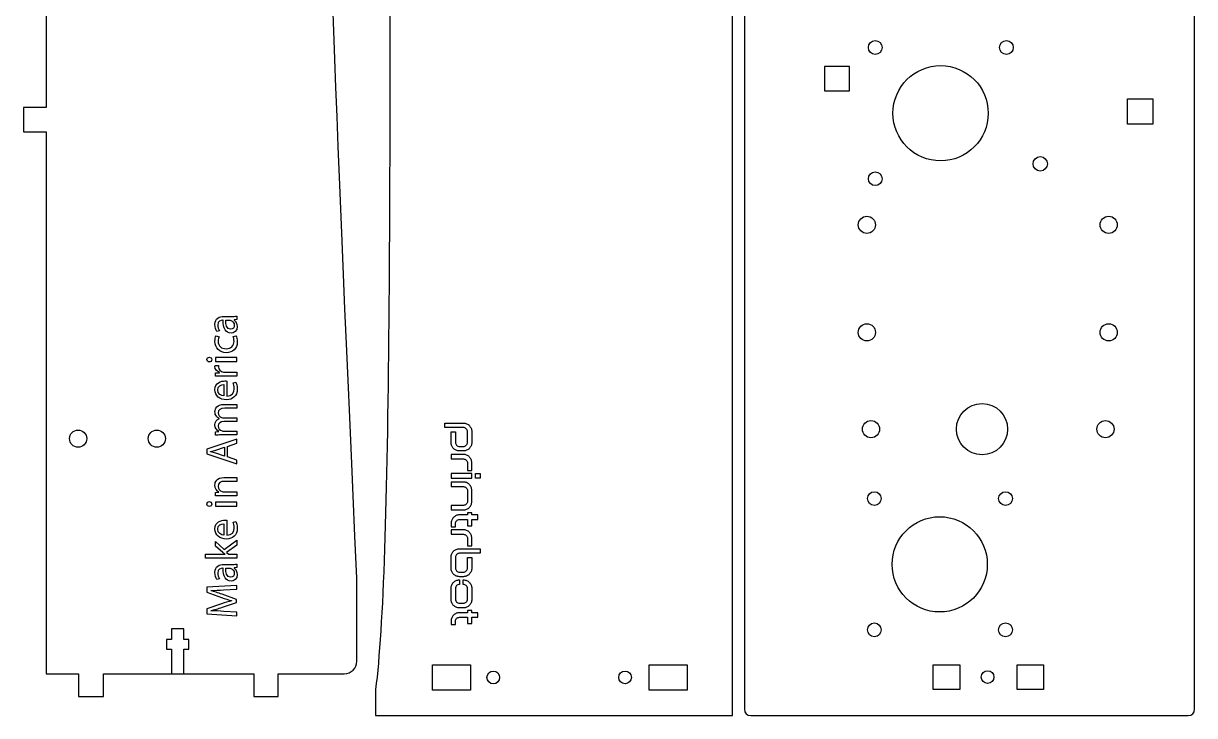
# Model space of a CAD drawing. Extents: x -130 to 662, y -187 to 471.
# Drawn here: x 68.9 to 345.7, y -44.5 to 119 of the extents above; entities that cross this region are included whole.
import ezdxf

# ---------------------------------------------------------------- set-up
doc = ezdxf.new("R2010")
doc.units = 0
doc.header["$MEASUREMENT"] = 0
doc.layers.add('LAYER_1_0_0_0', color=160, linetype='Continuous')

msp = doc.modelspace()

# ---------------------------------------------------------------- linework, layer by layer
at = {"color": 4}
for points in [[(174.87, 11.55), (174.87, 12.63), (169.98, 12.63), (169.98, 11.55)], [(176.83, 12.63), (176.83, 11.55), (175.77, 11.55), (175.77, 12.63)]]:
    msp.add_lwpolyline(points, close=True, dxfattribs=at)
for points, knots in [([(173.65, 18.14), (173.89, 18.24), (174.1, 18.38), (174.29, 18.56), (174.47, 18.74), (174.61, 18.96), (174.71, 19.2), (174.81, 19.44), (174.87, 19.69), (174.87, 19.96), (174.87, 19.96), (174.87, 22.6), (174.87, 22.6), (174.87, 22.88), (174.81, 23.13), (174.71, 23.37), (174.61, 23.61), (174.47, 23.82), (174.29, 24), (174.1, 24.18), (173.89, 24.33), (173.65, 24.43), (173.41, 24.54), (173.15, 24.59), (172.88, 24.59), (172.88, 24.59), (168.52, 24.59), (168.52, 24.59), (168.52, 24.59), (168.52, 23.51), (168.52, 23.51), (168.52, 23.51), (169.24, 23.51), (169.24, 23.51), (169.24, 23.51), (170.2, 23.51), (170.2, 23.51), (170.2, 23.51), (171.97, 23.51), (171.97, 23.51), (171.97, 23.51), (172.29, 23.51), (172.29, 23.51), (172.29, 23.51), (172.87, 23.51), (172.87, 23.51), (173, 23.51), (173.13, 23.48), (173.25, 23.43), (173.37, 23.37), (173.47, 23.3), (173.56, 23.22), (173.75, 23.04), (173.84, 22.81), (173.84, 22.53), (173.84, 22.53), (173.84, 20.04), (173.84, 20.04), (173.84, 19.77), (173.75, 19.54), (173.56, 19.35), (173.37, 19.16), (173.14, 19.06), (172.87, 19.06), (172.87, 19.06), (171.97, 19.06), (171.97, 19.06), (171.7, 19.06), (171.47, 19.16), (171.29, 19.35), (171.1, 19.54), (171.01, 19.77), (171.01, 20.04), (171.01, 20.04), (171.01, 22.53), (171.01, 22.53), (171.01, 22.53), (169.98, 22.53), (169.98, 22.53), (169.98, 22.53), (169.98, 19.96), (169.98, 19.96), (169.98, 19.69), (170.04, 19.44), (170.14, 19.2), (170.24, 18.96), (170.38, 18.74), (170.56, 18.56), (170.75, 18.38), (170.96, 18.24), (171.19, 18.14), (171.43, 18.03), (171.69, 17.98), (171.97, 17.98), (171.97, 17.98), (172.88, 17.98), (172.88, 17.98), (173.15, 17.98), (173.41, 18.03), (173.65, 18.14)], [0, 0, 0, 0, 1, 1, 1, 2, 2, 2, 3, 3, 3, 4, 4, 4, 5, 5, 5, 6, 6, 6, 7, 7, 7, 8, 8, 8, 9, 9, 9, 10, 10, 10, 11, 11, 11, 12, 12, 12, 13, 13, 13, 14, 14, 14, 15, 15, 15, 16, 16, 16, 17, 17, 17, 18, 18, 18, 19, 19, 19, 20, 20, 20, 21, 21, 21, 22, 22, 22, 23, 23, 23, 24, 24, 24, 25, 25, 25, 26, 26, 26, 27, 27, 27, 28, 28, 28, 29, 29, 29, 30, 30, 30, 31, 31, 31, 32, 32, 32, 33, 33, 33, 33]), ([(174.87, 13.39), (174.87, 13.39), (173.84, 13.39), (173.84, 13.39), (173.84, 13.39), (173.84, 15.12), (173.84, 15.12), (173.84, 15.39), (173.75, 15.62), (173.56, 15.81), (173.47, 15.9), (173.37, 15.97), (173.25, 16.02), (173.13, 16.07), (173.01, 16.1), (172.88, 16.1), (172.88, 16.1), (169.98, 16.1), (169.98, 16.1), (169.98, 16.1), (169.98, 17.18), (169.98, 17.18), (169.98, 17.18), (172.88, 17.18), (172.88, 17.18), (173.16, 17.18), (173.41, 17.13), (173.65, 17.02), (173.89, 16.92), (174.1, 16.78), (174.29, 16.6), (174.47, 16.42), (174.61, 16.21), (174.71, 15.97), (174.81, 15.73), (174.87, 15.47), (174.87, 15.19), (174.87, 15.19), (174.87, 13.39), (174.87, 13.39)], [0, 0, 0, 0, 1, 1, 1, 2, 2, 2, 3, 3, 3, 4, 4, 4, 5, 5, 5, 6, 6, 6, 7, 7, 7, 8, 8, 8, 9, 9, 9, 10, 10, 10, 11, 11, 11, 12, 12, 12, 13, 13, 13, 13]), ([(169.98, 5.13), (169.98, 5.13), (172.88, 5.13), (172.88, 5.13), (173.15, 5.13), (173.38, 5.23), (173.57, 5.42), (173.66, 5.51), (173.72, 5.61), (173.78, 5.73), (173.83, 5.84), (173.85, 5.97), (173.85, 6.1), (173.85, 6.1), (173.85, 8.6), (173.85, 8.6), (173.85, 8.73), (173.83, 8.86), (173.78, 8.98), (173.72, 9.09), (173.66, 9.2), (173.57, 9.28), (173.38, 9.47), (173.15, 9.57), (172.88, 9.57), (172.88, 9.57), (169.98, 9.57), (169.98, 9.57), (169.98, 9.57), (169.98, 10.65), (169.98, 10.65), (169.98, 10.65), (172.88, 10.65), (172.88, 10.65), (173.16, 10.65), (173.42, 10.6), (173.66, 10.5), (173.89, 10.4), (174.1, 10.25), (174.29, 10.07), (174.47, 9.89), (174.61, 9.68), (174.72, 9.44), (174.82, 9.2), (174.87, 8.95), (174.87, 8.67), (174.87, 8.67), (174.87, 6.03), (174.87, 6.03), (174.87, 5.76), (174.82, 5.5), (174.72, 5.26), (174.61, 5.02), (174.47, 4.81), (174.29, 4.63), (174.1, 4.45), (173.89, 4.31), (173.66, 4.2), (173.42, 4.1), (173.16, 4.05), (172.88, 4.05), (172.88, 4.05), (172.88, 4.05), (172.88, 4.05), (172.88, 4.05), (169.98, 4.05), (169.98, 4.05), (169.98, 4.05), (169.98, 5.13), (169.98, 5.13)], [0, 0, 0, 0, 1, 1, 1, 2, 2, 2, 3, 3, 3, 4, 4, 4, 5, 5, 5, 6, 6, 6, 7, 7, 7, 8, 8, 8, 9, 9, 9, 10, 10, 10, 11, 11, 11, 12, 12, 12, 13, 13, 13, 14, 14, 14, 15, 15, 15, 16, 16, 16, 17, 17, 17, 18, 18, 18, 19, 19, 19, 20, 20, 20, 21, 21, 21, 22, 22, 22, 23, 23, 23, 23]), ([(169.98, 0.88), (169.98, 1.16), (170.04, 1.41), (170.14, 1.65), (170.24, 1.89), (170.38, 2.1), (170.56, 2.28), (170.75, 2.46), (170.96, 2.61), (171.19, 2.71), (171.43, 2.82), (171.69, 2.87), (171.97, 2.87), (171.97, 2.87), (173.84, 2.87), (173.84, 2.87), (173.84, 2.87), (173.84, 3.34), (173.84, 3.34), (173.84, 3.34), (174.87, 3.34), (174.87, 3.34), (174.87, 3.34), (174.87, 2.87), (174.87, 2.87), (174.87, 2.87), (176.29, 2.87), (176.29, 2.87), (176.29, 2.87), (176.29, 1.78), (176.29, 1.78), (176.29, 1.78), (174.87, 1.78), (174.87, 1.78), (174.87, 1.78), (174.87, 0.29), (174.87, 0.29), (174.87, 0.29), (174.06, 0.29), (174.06, 0.29), (174.06, 0.29), (173.84, 0.29), (173.84, 0.29), (173.84, 0.29), (173.84, 1.78), (173.84, 1.78), (173.84, 1.78), (171.97, 1.78), (171.97, 1.78), (171.71, 1.78), (171.49, 1.69), (171.31, 1.51), (171.13, 1.35), (171.03, 1.13), (171.01, 0.87), (171.01, 0.87), (171.01, 0.1), (171.01, 0.1), (171.01, 0.1), (169.98, 0.1), (169.98, 0.1), (169.98, 0.1), (169.98, 0.88), (169.98, 0.88)], [0, 0, 0, 0, 1, 1, 1, 2, 2, 2, 3, 3, 3, 4, 4, 4, 5, 5, 5, 6, 6, 6, 7, 7, 7, 8, 8, 8, 9, 9, 9, 10, 10, 10, 11, 11, 11, 12, 12, 12, 13, 13, 13, 14, 14, 14, 15, 15, 15, 16, 16, 16, 17, 17, 17, 18, 18, 18, 19, 19, 19, 20, 20, 20, 21, 21, 21, 21]), ([(174.87, -4.4), (174.87, -4.4), (173.84, -4.4), (173.84, -4.4), (173.84, -4.4), (173.84, -2.67), (173.84, -2.67), (173.84, -2.39), (173.75, -2.16), (173.56, -1.97), (173.47, -1.89), (173.37, -1.82), (173.25, -1.77), (173.13, -1.71), (173.01, -1.69), (172.88, -1.69), (172.88, -1.69), (169.98, -1.69), (169.98, -1.69), (169.98, -1.69), (169.98, -0.61), (169.98, -0.61), (169.98, -0.61), (172.88, -0.61), (172.88, -0.61), (173.16, -0.61), (173.41, -0.66), (173.65, -0.77), (173.89, -0.87), (174.1, -1.01), (174.29, -1.19), (174.47, -1.37), (174.61, -1.58), (174.71, -1.82), (174.81, -2.06), (174.87, -2.32), (174.87, -2.6), (174.87, -2.6), (174.87, -4.4), (174.87, -4.4)], [0, 0, 0, 0, 1, 1, 1, 2, 2, 2, 3, 3, 3, 4, 4, 4, 5, 5, 5, 6, 6, 6, 7, 7, 7, 8, 8, 8, 9, 9, 9, 10, 10, 10, 11, 11, 11, 12, 12, 12, 13, 13, 13, 13]), ([(173.66, -11.55), (173.89, -11.45), (174.1, -11.31), (174.29, -11.13), (174.47, -10.95), (174.61, -10.73), (174.71, -10.5), (174.81, -10.26), (174.87, -10), (174.87, -9.73), (174.87, -9.73), (174.87, -7.16), (174.87, -7.16), (174.87, -7.16), (173.84, -7.16), (173.84, -7.16), (173.84, -7.16), (173.84, -9.66), (173.84, -9.66), (173.84, -9.94), (173.75, -10.17), (173.56, -10.34), (173.38, -10.53), (173.15, -10.63), (172.88, -10.63), (172.88, -10.63), (171.98, -10.63), (171.98, -10.63), (171.71, -10.63), (171.48, -10.53), (171.29, -10.34), (171.1, -10.15), (171.01, -9.92), (171.01, -9.66), (171.01, -9.66), (171.01, -7.16), (171.01, -7.16), (171.01, -6.88), (171.1, -6.65), (171.29, -6.48), (171.48, -6.29), (171.71, -6.19), (171.98, -6.19), (171.98, -6.19), (172.69, -6.19), (172.69, -6.19), (172.69, -6.19), (172.88, -6.19), (172.88, -6.19), (172.88, -6.19), (174.65, -6.19), (174.65, -6.19), (174.65, -6.19), (175.46, -6.19), (175.46, -6.19), (175.46, -6.19), (176.83, -6.19), (176.83, -6.19), (176.83, -6.19), (176.83, -5.11), (176.83, -5.11), (176.83, -5.11), (171.97, -5.11), (171.97, -5.11), (171.7, -5.11), (171.44, -5.16), (171.2, -5.26), (170.96, -5.36), (170.75, -5.51), (170.56, -5.69), (170.38, -5.87), (170.24, -6.08), (170.14, -6.32), (170.04, -6.56), (169.98, -6.81), (169.98, -7.09), (169.98, -7.09), (169.98, -9.73), (169.98, -9.73), (169.98, -10), (170.04, -10.26), (170.14, -10.5), (170.24, -10.73), (170.38, -10.95), (170.56, -11.13), (170.75, -11.31), (170.96, -11.45), (171.2, -11.55), (171.44, -11.66), (171.7, -11.71), (171.97, -11.71), (171.97, -11.71), (172.88, -11.71), (172.88, -11.71), (173.16, -11.71), (173.42, -11.66), (173.66, -11.55)], [0, 0, 0, 0, 1, 1, 1, 2, 2, 2, 3, 3, 3, 4, 4, 4, 5, 5, 5, 6, 6, 6, 7, 7, 7, 8, 8, 8, 9, 9, 9, 10, 10, 10, 11, 11, 11, 12, 12, 12, 13, 13, 13, 14, 14, 14, 15, 15, 15, 16, 16, 16, 17, 17, 17, 18, 18, 18, 19, 19, 19, 20, 20, 20, 21, 21, 21, 22, 22, 22, 23, 23, 23, 24, 24, 24, 25, 25, 25, 26, 26, 26, 27, 27, 27, 28, 28, 28, 29, 29, 29, 30, 30, 30, 31, 31, 31, 32, 32, 32, 32]), ([(173.65, -18.92), (173.89, -18.82), (174.1, -18.68), (174.29, -18.49), (174.47, -18.31), (174.61, -18.1), (174.71, -17.86), (174.81, -17.62), (174.87, -17.36), (174.87, -17.08), (174.87, -17.08), (174.87, -14.45), (174.87, -14.45), (174.87, -14.18), (174.81, -13.92), (174.71, -13.68), (174.61, -13.44), (174.47, -13.23), (174.29, -13.05), (174.1, -12.87), (173.89, -12.73), (173.65, -12.62), (173.41, -12.52), (173.15, -12.47), (172.88, -12.47), (172.88, -12.47), (172.87, -12.47), (172.87, -12.47), (172.87, -12.47), (172.87, -13.55), (172.87, -13.55), (173, -13.55), (173.13, -13.57), (173.25, -13.62), (173.37, -13.67), (173.47, -13.74), (173.56, -13.83), (173.75, -14.02), (173.84, -14.25), (173.84, -14.52), (173.84, -14.52), (173.84, -17.01), (173.84, -17.01), (173.84, -17.29), (173.75, -17.52), (173.56, -17.71), (173.47, -17.79), (173.37, -17.86), (173.25, -17.91), (173.13, -17.96), (173, -17.99), (172.87, -17.99), (172.87, -17.99), (171.97, -17.99), (171.97, -17.99), (171.84, -17.99), (171.72, -17.96), (171.6, -17.91), (171.48, -17.86), (171.38, -17.79), (171.29, -17.71), (171.1, -17.52), (171.01, -17.29), (171.01, -17.01), (171.01, -17.01), (171.01, -14.52), (171.01, -14.52), (171.01, -14.25), (171.1, -14.02), (171.29, -13.83), (171.38, -13.74), (171.48, -13.67), (171.6, -13.62), (171.72, -13.57), (171.84, -13.55), (171.97, -13.55), (171.97, -13.55), (171.97, -12.47), (171.97, -12.47), (171.97, -12.47), (171.97, -12.47), (171.97, -12.47), (171.69, -12.47), (171.43, -12.52), (171.19, -12.62), (170.96, -12.73), (170.75, -12.87), (170.56, -13.05), (170.38, -13.23), (170.24, -13.44), (170.14, -13.68), (170.04, -13.92), (169.98, -14.18), (169.98, -14.45), (169.98, -14.45), (169.98, -17.08), (169.98, -17.08), (169.98, -17.36), (170.04, -17.62), (170.14, -17.86), (170.24, -18.1), (170.38, -18.31), (170.56, -18.49), (170.75, -18.68), (170.96, -18.82), (171.19, -18.92), (171.43, -19.02), (171.69, -19.07), (171.97, -19.07), (171.97, -19.07), (172.88, -19.07), (172.88, -19.07), (173.15, -19.07), (173.41, -19.02), (173.65, -18.92)], [0, 0, 0, 0, 1, 1, 1, 2, 2, 2, 3, 3, 3, 4, 4, 4, 5, 5, 5, 6, 6, 6, 7, 7, 7, 8, 8, 8, 9, 9, 9, 10, 10, 10, 11, 11, 11, 12, 12, 12, 13, 13, 13, 14, 14, 14, 15, 15, 15, 16, 16, 16, 17, 17, 17, 18, 18, 18, 19, 19, 19, 20, 20, 20, 21, 21, 21, 22, 22, 22, 23, 23, 23, 24, 24, 24, 25, 25, 25, 26, 26, 26, 27, 27, 27, 28, 28, 28, 29, 29, 29, 30, 30, 30, 31, 31, 31, 32, 32, 32, 33, 33, 33, 34, 34, 34, 35, 35, 35, 36, 36, 36, 37, 37, 37, 38, 38, 38, 38]), ([(169.98, -22.2), (169.98, -21.92), (170.04, -21.66), (170.14, -21.43), (170.24, -21.19), (170.38, -20.98), (170.56, -20.79), (170.75, -20.61), (170.96, -20.47), (171.19, -20.36), (171.43, -20.26), (171.69, -20.21), (171.97, -20.21), (171.97, -20.21), (173.84, -20.21), (173.84, -20.21), (173.84, -20.21), (173.84, -19.73), (173.84, -19.73), (173.84, -19.73), (174.87, -19.73), (174.87, -19.73), (174.87, -19.73), (174.87, -20.21), (174.87, -20.21), (174.87, -20.21), (176.29, -20.21), (176.29, -20.21), (176.29, -20.21), (176.29, -21.3), (176.29, -21.3), (176.29, -21.3), (174.87, -21.3), (174.87, -21.3), (174.87, -21.3), (174.87, -22.78), (174.87, -22.78), (174.87, -22.78), (174.06, -22.78), (174.06, -22.78), (174.06, -22.78), (173.84, -22.78), (173.84, -22.78), (173.84, -22.78), (173.84, -21.3), (173.84, -21.3), (173.84, -21.3), (171.97, -21.3), (171.97, -21.3), (171.71, -21.3), (171.49, -21.39), (171.31, -21.56), (171.13, -21.73), (171.03, -21.94), (171.01, -22.21), (171.01, -22.21), (171.01, -22.97), (171.01, -22.97), (171.01, -22.97), (169.98, -22.97), (169.98, -22.97), (169.98, -22.97), (169.98, -22.2), (169.98, -22.2)], [0, 0, 0, 0, 1, 1, 1, 2, 2, 2, 3, 3, 3, 4, 4, 4, 5, 5, 5, 6, 6, 6, 7, 7, 7, 8, 8, 8, 9, 9, 9, 10, 10, 10, 11, 11, 11, 12, 12, 12, 13, 13, 13, 14, 14, 14, 15, 15, 15, 16, 16, 16, 17, 17, 17, 18, 18, 18, 19, 19, 19, 20, 20, 20, 21, 21, 21, 21])]:
    msp.add_open_spline(points, degree=3, knots=knots, dxfattribs=at)
at = {"layer": 'LAYER_1_0_0_0', "color": 1}
msp.add_line((258.26, 108.79), (258.26, 103.03), dxfattribs=at)
for points in [[(258.26, 103.03), (264.17, 103.03), (264.17, 108.79), (258.26, 108.79)], [(329.82, 95.16), (329.82, 101.16), (335.82, 101.16), (335.82, 95.16), (329.82, 95.16)], [(106.81, -34.66), (106.81, -28.82), (108.01, -28.82), (108.01, -26.51), (106.81, -26.51), (106.81, -24.01), (103.91, -24.01), (103.91, -26.51), (102.71, -26.51), (102.71, -28.82), (103.91, -28.82), (103.91, -34.65)], [(174.59, -32.52), (174.59, -38.52), (165.59, -38.52), (165.59, -32.52), (174.59, -32.52)], [(216.79, -38.52), (216.79, -32.52), (225.79, -32.52), (225.79, -38.52), (216.79, -38.52)], [(290.2, -38.37), (283.91, -38.37), (283.91, -32.5), (290.2, -32.5), (290.2, -38.37), (290.2, -38.35)]]:
    msp.add_lwpolyline(points, dxfattribs=at)
at = {"layer": 'LAYER_1_0_0_0', "color": 4}
for points in [[(119.33, 39.12), (119.33, 40.03), (114.28, 40.03), (114.28, 39.12), (119.33, 39.12)], [(117.12, 19.07), (119.33, 19.82), (119.33, 20.79), (112.3, 18.39), (112.3, 17.31), (119.33, 14.91), (119.33, 15.85), (117.12, 16.58), (117.12, 19.07)], [(119.33, 4.98), (119.33, 5.9), (114.28, 5.9), (114.28, 4.98), (119.33, 4.98)]]:
    msp.add_lwpolyline(points, dxfattribs=at)
at = {"layer": 'LAYER_1_0_0_0', "color": 1}
msp.add_lwpolyline([(310.01, -38.37), (303.75, -38.37), (303.75, -32.5), (310.01, -32.5)], close=True, dxfattribs=at)
for centre, radius in [((270.21, 113.29), 1.62), ((301.21, 113.29), 1.62), ((285.66, 97.76), 11.25), ((309.2, 85.81), 1.7), ((270.21, 82.29), 1.62), ((268.24, 71.4), 2.03), ((325.39, 71.4), 2.03), ((268.24, 46), 2.03), ((325.39, 46), 2.03), ((295.45, 23.14), 6.05), ((269.21, 23.13), 2.03), ((324.61, 23.13), 2.03), ((81.84, 20.9), 2.03), ((100.44, 20.9), 2.03), ((270, 6.73), 1.62), ((301, 6.73), 1.62), ((285.45, -8.8), 11.25), ((270, -24.27), 1.62), ((301, -24.27), 1.63), ((179.95, -35.52), 1.5), ((211.1, -35.51), 1.5), ((296.77, -35.43), 1.5)]:
    msp.add_circle(centre, radius, dxfattribs=at)
at = {"layer": 'LAYER_1_0_0_0', "color": 7}
for points, knots in [([(152.14, -44.52), (152.14, -44.52), (152.14, -38.36), (152.14, -38.36), (155.9, -8.92), (155.54, 81.44), (155.54, 210.46), (155.54, 339.47), (155.9, 430.09), (152.14, 459.52), (152.14, 459.52), (152.14, 465.62), (152.14, 465.62), (152.14, 465.62), (236.5, 465.62), (236.5, 465.62), (236.5, 465.62), (236.5, -44.52), (236.5, -44.52), (236.5, -44.52), (152.14, -44.52), (152.14, -44.52)], [0, 0, 0, 0, 1, 1, 1, 2, 2, 2, 3, 3, 3, 4, 4, 4, 5, 5, 5, 6, 6, 6, 7, 7, 7, 7]), ([(345.68, 464.12), (345.68, 464.12), (345.68, -43.02), (345.68, -43.02), (345.68, -43.84), (345, -44.52), (344.18, -44.52), (344.18, -44.52), (240.78, -44.52), (240.78, -44.52), (239.95, -44.52), (239.28, -43.84), (239.28, -43.02), (239.28, -43.02), (239.28, 464.12), (239.28, 464.12), (239.28, 464.95), (239.95, 465.62), (240.78, 465.62), (240.78, 465.62), (344.18, 465.62), (344.18, 465.62), (345, 465.62), (345.68, 464.95), (345.68, 464.12)], [0, 0, 0, 0, 1, 1, 1, 2, 2, 2, 3, 3, 3, 4, 4, 4, 5, 5, 5, 6, 6, 6, 7, 7, 7, 8, 8, 8, 8]), ([(147.72, 429.36), (138.1, 214.4), (138.06, 202.4), (147.72, -12.04), (147.72, -12.04), (147.72, -31.66), (147.72, -31.66), (147.72, -33.31), (146.38, -34.66), (144.72, -34.66), (144.72, -34.66), (129.14, -34.66), (129.14, -34.66), (129.14, -34.66), (129.14, -40.04), (129.14, -40.04), (129.14, -40.04), (123.37, -40.04), (123.37, -40.04), (123.37, -40.04), (123.37, -34.68), (123.37, -34.68), (123.37, -34.68), (123.37, -34.65), (123.37, -34.65), (123.37, -34.65), (87.84, -34.68), (87.84, -34.68), (87.84, -34.68), (87.84, -40.04), (87.84, -40.04), (87.84, -40.04), (81.96, -40.04), (81.96, -40.04), (81.96, -40.04), (81.96, -34.66), (81.96, -34.66), (81.96, -34.66), (74.3, -34.67), (74.3, -34.67), (74.3, -34.67), (74.3, 93.37), (74.3, 93.37), (74.3, 93.37), (68.95, 93.37), (68.95, 93.37), (68.95, 93.37), (68.95, 99.13), (68.95, 99.13), (68.95, 99.13), (74.31, 99.13), (74.31, 99.13), (74.31, 99.13), (74.31, 205.53), (74.31, 205.53), (74.31, 205.53), (74.3, 205.53), (74.3, 205.53), (74.3, 205.53), (68.92, 205.53), (68.92, 205.53), (68.92, 205.53), (68.92, 211.3), (68.92, 211.3), (68.92, 211.3), (74.3, 211.3), (74.3, 211.3), (74.3, 211.3), (74.3, 317.17), (74.3, 317.17), (74.3, 317.17), (68.92, 317.18), (68.92, 317.18), (68.92, 317.18), (68.92, 323.06), (68.92, 323.06), (68.92, 323.06), (74.31, 323.06), (74.31, 323.06), (74.31, 323.06), (74.3, 323.06), (74.3, 323.06), (74.3, 323.06), (74.34, 323.05), (74.34, 323.05), (74.34, 323.05), (74.31, 451.46), (74.31, 451.46), (74.31, 451.46), (74.3, 451.46), (74.3, 451.46), (74.3, 451.46), (81.73, 451.46), (81.73, 451.46), (81.73, 451.46), (81.73, 456.84), (81.73, 456.84), (81.73, 456.84), (87.49, 456.84), (87.49, 456.84), (87.49, 456.84), (87.49, 451.48), (87.49, 451.48), (87.49, 451.48), (123.03, 451.47), (123.03, 451.47), (123.03, 451.47), (123.03, 451.48), (123.03, 451.48), (123.03, 451.48), (123.03, 456.84), (123.03, 456.84), (123.03, 456.84), (128.91, 456.84), (128.91, 456.84), (128.91, 456.84), (128.91, 451.46), (128.91, 451.46), (128.91, 451.46), (144.77, 451.46), (144.77, 451.46), (146.43, 451.46), (147.77, 450.11), (147.77, 448.46), (147.77, 448.46), (147.72, 429.36), (147.72, 429.36)], [0, 0, 0, 0, 1, 1, 1, 2, 2, 2, 3, 3, 3, 4, 4, 4, 5, 5, 5, 6, 6, 6, 7, 7, 7, 8, 8, 8, 9, 9, 9, 10, 10, 10, 11, 11, 11, 12, 12, 12, 13, 13, 13, 14, 14, 14, 15, 15, 15, 16, 16, 16, 17, 17, 17, 18, 18, 18, 19, 19, 19, 20, 20, 20, 21, 21, 21, 22, 22, 22, 23, 23, 23, 24, 24, 24, 25, 25, 25, 26, 26, 26, 27, 27, 27, 28, 28, 28, 29, 29, 29, 30, 30, 30, 31, 31, 31, 32, 32, 32, 33, 33, 33, 34, 34, 34, 35, 35, 35, 36, 36, 36, 37, 37, 37, 38, 38, 38, 39, 39, 39, 40, 40, 40, 41, 41, 41, 42, 42, 42, 42])]:
    msp.add_open_spline(points, degree=3, knots=knots, dxfattribs=at)
at = {"layer": 'LAYER_1_0_0_0', "color": 4}
for points, knots in [([(116.23, 49.76), (115.23, 49.76), (114.18, 49.39), (114.18, 47.85), (114.18, 47.21), (114.36, 46.6), (114.62, 46.18), (114.62, 46.18), (115.23, 46.39), (115.23, 46.39), (114.99, 46.74), (114.86, 47.23), (114.86, 47.71), (114.84, 48.74), (115.61, 48.86), (116.01, 48.86), (116.01, 48.86), (116.12, 48.86), (116.12, 48.86), (116.11, 46.91), (116.77, 45.83), (117.99, 45.83), (118.72, 45.83), (119.44, 46.35), (119.44, 47.37), (119.44, 48.09), (119.09, 48.63), (118.69, 48.91), (118.69, 48.91), (118.69, 48.94), (118.69, 48.94), (118.69, 48.94), (119.33, 49.01), (119.33, 49.01), (119.33, 49.01), (119.33, 49.84), (119.33, 49.84), (118.98, 49.79), (118.55, 49.76), (118.12, 49.76), (118.12, 49.76), (116.23, 49.76), (116.23, 49.76)], [0, 0, 0, 0, 1, 1, 1, 2, 2, 2, 3, 3, 3, 4, 4, 4, 5, 5, 5, 6, 6, 6, 7, 7, 7, 8, 8, 8, 9, 9, 9, 10, 10, 10, 11, 11, 11, 12, 12, 12, 13, 13, 13, 14, 14, 14, 14]), ([(116.75, 48.88), (116.73, 47.88), (116.91, 46.74), (117.89, 46.74), (118.49, 46.74), (118.76, 47.14), (118.76, 47.6), (118.76, 48.26), (118.35, 48.69), (117.92, 48.84), (117.82, 48.87), (117.71, 48.88), (117.63, 48.88), (117.63, 48.88), (116.75, 48.88), (116.75, 48.88)], [0, 0, 0, 0, 1, 1, 1, 2, 2, 2, 3, 3, 3, 4, 4, 4, 5, 5, 5, 5]), ([(118.46, 44.99), (118.58, 44.73), (118.7, 44.39), (118.7, 43.87), (118.7, 42.87), (117.98, 42.12), (116.81, 42.12), (115.77, 42.12), (114.91, 42.74), (114.91, 43.9), (114.91, 44.4), (115.03, 44.74), (115.15, 44.96), (115.15, 44.96), (114.45, 45.17), (114.45, 45.17), (114.31, 44.92), (114.18, 44.44), (114.18, 43.9), (114.18, 42.25), (115.31, 41.19), (116.87, 41.19), (118.41, 41.19), (119.44, 42.18), (119.44, 43.7), (119.44, 44.38), (119.26, 44.91), (119.15, 45.15), (119.15, 45.15), (118.46, 44.99), (118.46, 44.99)], [0, 0, 0, 0, 1, 1, 1, 2, 2, 2, 3, 3, 3, 4, 4, 4, 5, 5, 5, 6, 6, 6, 7, 7, 7, 8, 8, 8, 9, 9, 9, 10, 10, 10, 10]), ([(112.29, 39.57), (112.29, 39.23), (112.55, 39), (112.86, 39), (113.18, 39), (113.43, 39.22), (113.43, 39.55), (113.43, 39.92), (113.18, 40.14), (112.86, 40.14), (112.54, 40.14), (112.29, 39.91), (112.29, 39.57)], [0, 0, 0, 0, 1, 1, 1, 2, 2, 2, 3, 3, 3, 4, 4, 4, 4]), ([(119.33, 35.67), (119.33, 35.67), (119.33, 36.58), (119.33, 36.58), (119.33, 36.58), (116.64, 36.58), (116.64, 36.58), (116.49, 36.58), (116.33, 36.59), (116.21, 36.62), (115.52, 36.74), (115.04, 37.2), (115.04, 37.85), (115.04, 37.97), (115.04, 38.06), (115.06, 38.16), (115.06, 38.16), (114.2, 38.16), (114.2, 38.16), (114.19, 38.07), (114.18, 38), (114.18, 37.91), (114.18, 37.29), (114.61, 36.73), (115.28, 36.5), (115.28, 36.5), (115.28, 36.47), (115.28, 36.47), (115.28, 36.47), (114.28, 36.43), (114.28, 36.43), (114.28, 36.43), (114.28, 35.63), (114.28, 35.63), (114.75, 35.66), (115.26, 35.67), (115.86, 35.67), (115.86, 35.67), (119.33, 35.67), (119.33, 35.67)], [0, 0, 0, 0, 1, 1, 1, 2, 2, 2, 3, 3, 3, 4, 4, 4, 5, 5, 5, 6, 6, 6, 7, 7, 7, 8, 8, 8, 9, 9, 9, 10, 10, 10, 11, 11, 11, 12, 12, 12, 13, 13, 13, 13]), ([(116.97, 34.5), (116.87, 34.52), (116.73, 34.53), (116.54, 34.53), (115.62, 34.53), (114.18, 34.11), (114.18, 32.45), (114.18, 30.98), (115.37, 30.08), (116.89, 30.08), (118.41, 30.08), (119.44, 31.01), (119.44, 32.56), (119.44, 33.37), (119.26, 33.93), (119.12, 34.25), (119.12, 34.25), (118.46, 34.08), (118.46, 34.08), (118.61, 33.75), (118.72, 33.34), (118.72, 32.69), (118.72, 31.76), (118.21, 30.98), (116.97, 30.96), (116.97, 30.96), (116.97, 34.5), (116.97, 34.5)], [0, 0, 0, 0, 1, 1, 1, 2, 2, 2, 3, 3, 3, 4, 4, 4, 5, 5, 5, 6, 6, 6, 7, 7, 7, 8, 8, 8, 9, 9, 9, 9]), ([(116.31, 33.65), (115.74, 33.66), (114.83, 33.41), (114.83, 32.38), (114.83, 31.44), (115.68, 31.04), (116.31, 30.97), (116.31, 30.97), (116.31, 33.65), (116.31, 33.65)], [0, 0, 0, 0, 1, 1, 1, 2, 2, 2, 3, 3, 3, 3]), ([(119.33, 21.76), (119.33, 21.76), (119.33, 22.65), (119.33, 22.65), (119.33, 22.65), (116.29, 22.65), (116.29, 22.65), (116.14, 22.65), (115.97, 22.68), (115.85, 22.73), (115.39, 22.87), (114.93, 23.3), (114.93, 23.86), (114.93, 24.56), (115.5, 24.92), (116.3, 24.92), (116.3, 24.92), (119.33, 24.92), (119.33, 24.92), (119.33, 24.92), (119.33, 25.81), (119.33, 25.81), (119.33, 25.81), (116.21, 25.81), (116.21, 25.81), (116.04, 25.81), (115.89, 25.84), (115.75, 25.88), (115.31, 26.05), (114.93, 26.45), (114.93, 26.98), (114.93, 27.71), (115.5, 28.07), (116.48, 28.07), (116.48, 28.07), (119.33, 28.07), (119.33, 28.07), (119.33, 28.07), (119.33, 28.97), (119.33, 28.97), (119.33, 28.97), (116.37, 28.97), (116.37, 28.97), (114.62, 28.97), (114.18, 27.98), (114.18, 27.3), (114.18, 26.82), (114.3, 26.5), (114.53, 26.2), (114.69, 25.99), (114.9, 25.78), (115.19, 25.62), (115.19, 25.62), (115.19, 25.6), (115.19, 25.6), (114.59, 25.38), (114.18, 24.86), (114.18, 24.19), (114.18, 23.34), (114.63, 22.87), (115.11, 22.59), (115.11, 22.59), (115.11, 22.56), (115.11, 22.56), (115.11, 22.56), (114.28, 22.52), (114.28, 22.52), (114.28, 22.52), (114.28, 21.72), (114.28, 21.72), (114.7, 21.74), (115.12, 21.76), (115.65, 21.76), (115.65, 21.76), (119.33, 21.76), (119.33, 21.76)], [0, 0, 0, 0, 1, 1, 1, 2, 2, 2, 3, 3, 3, 4, 4, 4, 5, 5, 5, 6, 6, 6, 7, 7, 7, 8, 8, 8, 9, 9, 9, 10, 10, 10, 11, 11, 11, 12, 12, 12, 13, 13, 13, 14, 14, 14, 15, 15, 15, 16, 16, 16, 17, 17, 17, 18, 18, 18, 19, 19, 19, 20, 20, 20, 21, 21, 21, 22, 22, 22, 23, 23, 23, 24, 24, 24, 25, 25, 25, 25]), ([(116.41, 18.89), (116.41, 18.89), (114.39, 18.2), (114.39, 18.2), (113.93, 18.04), (113.51, 17.93), (113.1, 17.83), (113.1, 17.83), (113.1, 17.81), (113.1, 17.81), (113.51, 17.71), (113.95, 17.6), (114.38, 17.46), (114.38, 17.46), (116.41, 16.77), (116.41, 16.77), (116.41, 16.77), (116.41, 18.89), (116.41, 18.89)], [0, 0, 0, 0, 1, 1, 1, 2, 2, 2, 3, 3, 3, 4, 4, 4, 5, 5, 5, 6, 6, 6, 6]), ([(119.33, 7.42), (119.33, 7.42), (119.33, 8.34), (119.33, 8.34), (119.33, 8.34), (116.29, 8.34), (116.29, 8.34), (116.14, 8.34), (115.98, 8.36), (115.87, 8.4), (115.36, 8.57), (114.93, 9.04), (114.93, 9.63), (114.93, 10.5), (115.61, 10.8), (116.42, 10.8), (116.42, 10.8), (119.33, 10.8), (119.33, 10.8), (119.33, 10.8), (119.33, 11.72), (119.33, 11.72), (119.33, 11.72), (116.32, 11.72), (116.32, 11.72), (114.59, 11.72), (114.18, 10.63), (114.18, 9.93), (114.18, 9.1), (114.65, 8.52), (115.12, 8.27), (115.12, 8.27), (115.12, 8.25), (115.12, 8.25), (115.12, 8.25), (114.28, 8.19), (114.28, 8.19), (114.28, 8.19), (114.28, 7.38), (114.28, 7.38), (114.7, 7.41), (115.12, 7.42), (115.65, 7.42), (115.65, 7.42), (119.33, 7.42), (119.33, 7.42)], [0, 0, 0, 0, 1, 1, 1, 2, 2, 2, 3, 3, 3, 4, 4, 4, 5, 5, 5, 6, 6, 6, 7, 7, 7, 8, 8, 8, 9, 9, 9, 10, 10, 10, 11, 11, 11, 12, 12, 12, 13, 13, 13, 14, 14, 14, 15, 15, 15, 15]), ([(112.29, 5.44), (112.29, 5.1), (112.55, 4.87), (112.86, 4.87), (113.18, 4.87), (113.43, 5.09), (113.43, 5.42), (113.43, 5.79), (113.18, 6.01), (112.86, 6.01), (112.54, 6.01), (112.29, 5.78), (112.29, 5.44)], [0, 0, 0, 0, 1, 1, 1, 2, 2, 2, 3, 3, 3, 4, 4, 4, 4]), ([(116.97, 1.61), (116.87, 1.63), (116.73, 1.64), (116.54, 1.64), (115.62, 1.64), (114.18, 1.21), (114.18, -0.44), (114.18, -1.91), (115.37, -2.81), (116.89, -2.81), (118.41, -2.81), (119.44, -1.88), (119.44, -0.33), (119.44, 0.47), (119.26, 1.04), (119.12, 1.36), (119.12, 1.36), (118.46, 1.19), (118.46, 1.19), (118.61, 0.86), (118.72, 0.45), (118.72, -0.2), (118.72, -1.13), (118.21, -1.91), (116.97, -1.93), (116.97, -1.93), (116.97, 1.61), (116.97, 1.61)], [0, 0, 0, 0, 1, 1, 1, 2, 2, 2, 3, 3, 3, 4, 4, 4, 5, 5, 5, 6, 6, 6, 7, 7, 7, 8, 8, 8, 9, 9, 9, 9]), ([(116.31, 0.75), (115.74, 0.76), (114.83, 0.51), (114.83, -0.52), (114.83, -1.45), (115.68, -1.85), (116.31, -1.92), (116.31, -1.92), (116.31, 0.75), (116.31, 0.75)], [0, 0, 0, 0, 1, 1, 1, 2, 2, 2, 3, 3, 3, 3]), ([(111.93, -6.42), (111.93, -6.42), (111.93, -7.33), (111.93, -7.33), (111.93, -7.33), (119.33, -7.33), (119.33, -7.33), (119.33, -7.33), (119.33, -6.42), (119.33, -6.42), (119.33, -6.42), (117.43, -6.42), (117.43, -6.42), (117.43, -6.42), (116.91, -5.96), (116.91, -5.96), (116.91, -5.96), (119.33, -4.23), (119.33, -4.23), (119.33, -4.23), (119.33, -3.1), (119.33, -3.1), (119.33, -3.1), (116.36, -5.32), (116.36, -5.32), (116.36, -5.32), (114.28, -3.38), (114.28, -3.38), (114.28, -3.38), (114.28, -4.48), (114.28, -4.48), (114.28, -4.48), (116.02, -5.97), (116.02, -5.97), (116.2, -6.11), (116.42, -6.28), (116.6, -6.4), (116.6, -6.4), (116.6, -6.42), (116.6, -6.42), (116.6, -6.42), (111.93, -6.42), (111.93, -6.42)], [0, 0, 0, 0, 1, 1, 1, 2, 2, 2, 3, 3, 3, 4, 4, 4, 5, 5, 5, 6, 6, 6, 7, 7, 7, 8, 8, 8, 9, 9, 9, 10, 10, 10, 11, 11, 11, 12, 12, 12, 13, 13, 13, 14, 14, 14, 14]), ([(116.23, -8.81), (115.23, -8.81), (114.18, -9.18), (114.18, -10.73), (114.18, -11.36), (114.36, -11.98), (114.62, -12.4), (114.62, -12.4), (115.23, -12.19), (115.23, -12.19), (114.99, -11.83), (114.86, -11.34), (114.86, -10.86), (114.84, -9.83), (115.61, -9.72), (116.01, -9.72), (116.01, -9.72), (116.12, -9.72), (116.12, -9.72), (116.11, -11.67), (116.77, -12.75), (117.99, -12.75), (118.72, -12.75), (119.44, -12.23), (119.44, -11.21), (119.44, -10.49), (119.09, -9.95), (118.69, -9.66), (118.69, -9.66), (118.69, -9.63), (118.69, -9.63), (118.69, -9.63), (119.33, -9.56), (119.33, -9.56), (119.33, -9.56), (119.33, -8.74), (119.33, -8.74), (118.98, -8.79), (118.55, -8.81), (118.12, -8.81), (118.12, -8.81), (116.23, -8.81), (116.23, -8.81)], [0, 0, 0, 0, 1, 1, 1, 2, 2, 2, 3, 3, 3, 4, 4, 4, 5, 5, 5, 6, 6, 6, 7, 7, 7, 8, 8, 8, 9, 9, 9, 10, 10, 10, 11, 11, 11, 12, 12, 12, 13, 13, 13, 14, 14, 14, 14]), ([(116.75, -9.7), (116.73, -10.7), (116.91, -11.83), (117.89, -11.83), (118.49, -11.83), (118.76, -11.44), (118.76, -10.98), (118.76, -10.31), (118.35, -9.88), (117.92, -9.74), (117.82, -9.71), (117.71, -9.7), (117.63, -9.7), (117.63, -9.7), (116.75, -9.7), (116.75, -9.7)], [0, 0, 0, 0, 1, 1, 1, 2, 2, 2, 3, 3, 3, 4, 4, 4, 5, 5, 5, 5]), ([(116.24, -14.84), (115.26, -14.89), (114.07, -14.96), (113.21, -14.96), (113.21, -14.96), (113.21, -14.98), (113.21, -14.98), (114.02, -15.23), (114.91, -15.51), (115.88, -15.86), (115.88, -15.86), (119.28, -17.1), (119.28, -17.1), (119.28, -17.1), (119.28, -17.79), (119.28, -17.79), (119.28, -17.79), (115.94, -18.94), (115.94, -18.94), (114.94, -19.27), (114.04, -19.54), (113.21, -19.74), (113.21, -19.74), (113.21, -19.76), (113.21, -19.76), (114.08, -19.78), (115.25, -19.83), (116.31, -19.9), (116.31, -19.9), (119.33, -20.08), (119.33, -20.08), (119.33, -20.08), (119.33, -20.95), (119.33, -20.95), (119.33, -20.95), (112.3, -20.46), (112.3, -20.46), (112.3, -20.46), (112.3, -19.3), (112.3, -19.3), (112.3, -19.3), (115.7, -18.1), (115.7, -18.1), (116.56, -17.81), (117.34, -17.58), (118.06, -17.4), (118.06, -17.4), (118.06, -17.37), (118.06, -17.37), (117.36, -17.19), (116.59, -16.94), (115.7, -16.62), (115.7, -16.62), (112.3, -15.37), (112.3, -15.37), (112.3, -15.37), (112.3, -14.22), (112.3, -14.22), (112.3, -14.22), (119.33, -13.78), (119.33, -13.78), (119.33, -13.78), (119.33, -14.68), (119.33, -14.68), (119.33, -14.68), (116.24, -14.84), (116.24, -14.84)], [0, 0, 0, 0, 1, 1, 1, 2, 2, 2, 3, 3, 3, 4, 4, 4, 5, 5, 5, 6, 6, 6, 7, 7, 7, 8, 8, 8, 9, 9, 9, 10, 10, 10, 11, 11, 11, 12, 12, 12, 13, 13, 13, 14, 14, 14, 15, 15, 15, 16, 16, 16, 17, 17, 17, 18, 18, 18, 19, 19, 19, 20, 20, 20, 21, 21, 21, 22, 22, 22, 22])]:
    msp.add_open_spline(points, degree=3, knots=knots, dxfattribs=at)

doc.saveas('drawing.dxf')
